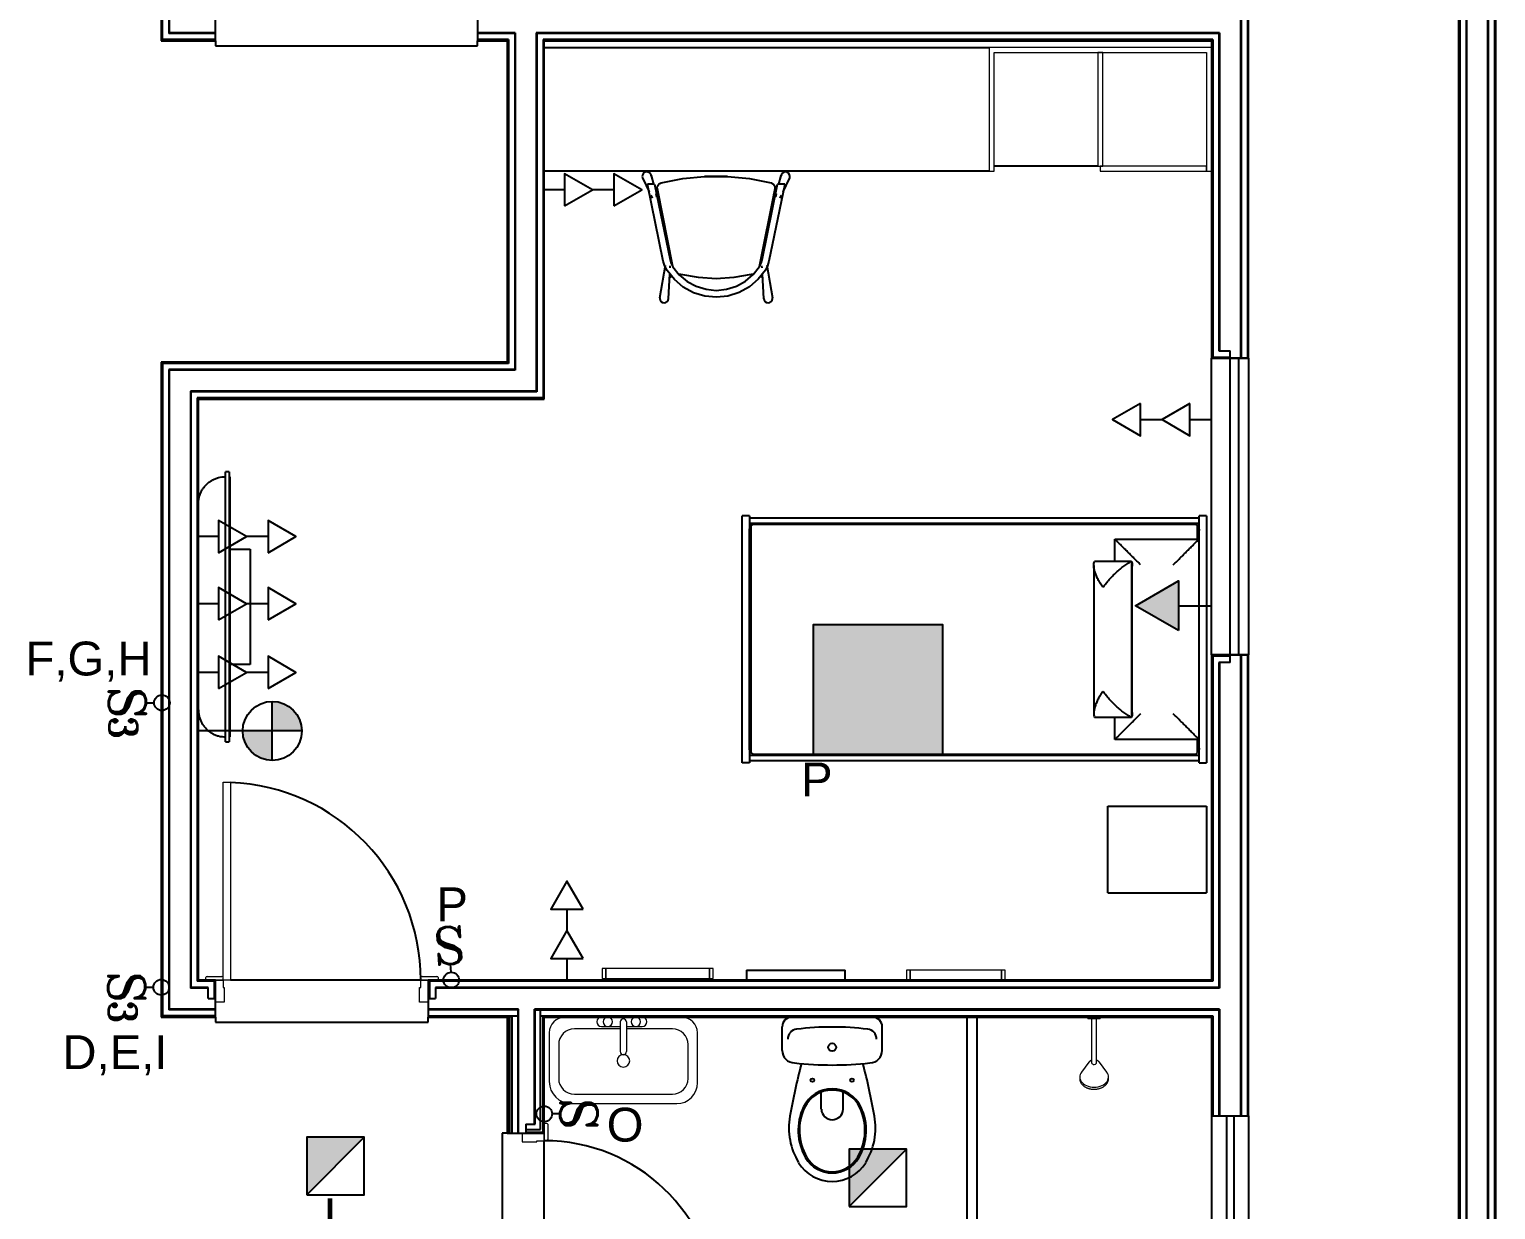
# Model space of a CAD drawing. Header units: millimetres. Extents: x 3082 to 3316, y 298 to 342.
# Drawn here: x 3294.55 to 3300.48, y 318.76 to 323.54 of the extents above; entities that cross this region are included whole.
import ezdxf
from ezdxf.enums import TextEntityAlignment as Align

# ---------------------------------------------------------------- set-up
doc = ezdxf.new("R2010")
doc.units = ezdxf.units.MM
doc.header["$MEASUREMENT"] = 0
doc.linetypes.add('CONTINU', pattern=[0])
for name, color, linetype in [('-HIDRO', 8, 'CONTINUOUS'), ('eletroduto parede e teto', 2, 'CONTINU'), ('Especificações', 3, 'CONTINUOUS'), ('PL3', 3, 'CONTINUOUS'), ('Pontos Elétricos', 3, 'CONTINUOUS'), ('Pontos Luminotécnicos', 3, 'CONTINUOUS'), ('PONTOS_ELETRICOS', 2, 'CONTINUOUS')]:
    doc.layers.add(name, color=color, linetype=linetype)
doc.styles.add('ARIAL', font='arial.ttf', dxfattribs={"height": 2})
doc.styles.add('INTERRUPTOR', font='romant__.ttf', dxfattribs={"height": 0.6})

# ---------------------------------------------------------------- blocks, each defined once
blk = doc.blocks.new('superior')
at = {"layer": '-HIDRO'}
for p, q in [((5.104, 14.1316), (5.104, -12.3634)), ((5.1065, 14.1341), (5.1065, -12.3634)), ((5.0765, 14.1041), (5.0765, -12.3634)), ((5.079, 14.1066), (5.079, -12.3634)), ((4.989, 14.0166), (4.989, -7.8434)), ((4.9915, 14.0191), (4.9915, -7.8459)), ((4.9615, 13.9891), (4.9615, -7.8159)), ((4.964, 13.9916), (4.964, -7.8184)), ((4.0765, 6.5068), (4.0765, 3.3519)), ((4.079, 6.5068), (4.079, 3.3519)), ((4.104, 6.5068), (4.104, 3.3519)), ((4.1065, 6.5068), (4.1065, 3.3519)), ((-0.261, 5.7666), (-0.261, 4.6666)), ((-0.2585, 5.7691), (-0.2585, 4.6691)), ((-0.2885, 5.7416), (-0.2885, 4.6391)), ((-0.286, 4.6391), (-0.286, 5.7416)), ((-0.071, 4.6391), (-0.291, 4.6391)), ((-0.071, 4.6416), (-0.286, 4.6416)), ((-0.071, 4.6666), (-0.261, 4.6666)), ((-0.071, 4.6691), (-0.2585, 4.6691)), ((-0.071, 4.6366), (-0.071, 4.6166)), ((1.1415, 4.6691), (0.989, 4.6691)), ((1.139, 4.6666), (0.989, 4.6666)), ((1.114, 4.6416), (0.989, 4.6416)), ((1.114, 4.6391), (0.989, 4.6391)), ((0.989, 4.6166), (0.989, 4.6366)), ((1.109, 4.6391), (1.109, 4.6366)), ((1.1115, 4.6391), (1.1115, 3.3341)), ((1.114, 4.6416), (1.114, 3.3316)), ((1.139, 4.6666), (1.139, 3.3066)), ((1.1415, 4.6691), (1.1415, 3.3041)), ((1.2265, 4.6691), (1.2265, 3.2191)), ((3.9915, 4.6691), (1.2265, 4.6691)), ((1.229, 4.6666), (1.229, 3.2166)), ((3.989, 4.6666), (1.229, 4.6666)), ((1.254, 4.6416), (1.254, 3.1916)), ((3.964, 4.6416), (1.254, 4.6416)), ((1.2565, 4.6391), (1.2565, 3.1891)), ((3.9615, 4.6391), (1.2565, 4.6391)), ((3.959, 4.6366), (3.959, 4.6391)), ((3.9615, 4.6416), (3.9615, 3.3544)), ((3.964, 4.6416), (3.964, 3.3569)), ((3.989, 4.6666), (3.989, 3.3819)), ((3.9915, 4.6691), (3.9915, 3.3819)), ((-0.071, 4.6166), (0.989, 4.6166)), ((1.259, 4.6094), (3.059, 4.6094)), ((3.059, 4.1094), (1.259, 4.1094)), ((3.499, 4.1294), (3.079, 4.1294)), ((1.6573, 4.0799), (1.6827, 4.0258)), ((1.7403, 3.7448), (1.6767, 4.0558)), ((1.7052, 4.0558), (1.6767, 4.0558)), ((1.6916, 4.0921), (1.7006, 4.0558)), ((1.7052, 4.0558), (1.7678, 3.7504)), ((1.7092, 4.0363), (1.7169, 4.0363)), ((1.7793, 3.7228), (1.7166, 4.0376)), ((1.9078, 4.0869), (1.9542, 4.0869)), ((1.9542, 4.0869), (2.0007, 4.0869)), ((2.1918, 4.0376), (2.1291, 3.7224)), ((2.1407, 3.7504), (2.2032, 4.0558)), ((2.2318, 4.0558), (2.1682, 3.7448)), ((2.1916, 4.0363), (2.1992, 4.0363)), ((2.2318, 4.0558), (2.2032, 4.0558)), ((2.2079, 4.0561), (2.2169, 4.0921)), ((2.2257, 4.0258), (2.2512, 4.0799)), ((1.6895, 4.0114), (1.6952, 3.9992)), ((1.7098, 4.0189), (1.7131, 4.0056)), ((1.7195, 4.023), (1.7119, 4.023)), ((1.7124, 4.0206), (1.7214, 4.0137)), ((1.7244, 3.9988), (1.7155, 4.0056)), ((2.193, 4.0056), (2.1841, 3.9988)), ((2.1871, 4.0137), (2.196, 4.0206)), ((2.1965, 4.023), (2.1889, 4.023)), ((2.1954, 4.0056), (2.1987, 4.0189)), ((2.2132, 3.9992), (2.219, 4.0114)), ((1.7262, 3.5972), (1.7493, 3.7281)), ((1.7617, 3.5931), (1.7669, 3.6932)), ((1.7739, 3.6844), (1.7654, 3.6779)), ((1.7665, 3.6913), (1.7676, 3.6922)), ((1.7681, 3.7177), (1.7685, 3.7259)), ((1.8119, 3.6908), (1.8034, 3.6929)), ((2.1431, 3.6779), (2.1346, 3.6844)), ((2.1404, 3.7177), (2.1399, 3.7259)), ((2.1408, 3.6923), (2.1423, 3.6911)), ((2.1468, 3.5931), (2.1416, 3.6933)), ((2.1592, 3.7281), (2.1823, 3.5972)), ((1.1115, 3.3341), (-0.2885, 3.3341)), ((-0.2885, 3.3341), (-0.2885, 0.6891)), ((1.114, 3.3316), (-0.286, 3.3316)), ((-0.286, 3.3316), (-0.286, 0.6916)), ((3.959, 2.1519), (3.959, 3.3519)), ((4.109, 3.3519), (3.959, 3.3519)), ((3.9615, 3.3544), (4.034, 3.3544)), ((3.964, 3.3569), (4.034, 3.3569)), ((3.989, 3.3819), (4.034, 3.3819)), ((4.034, 3.3519), (4.034, 3.3819)), ((4.034, 2.1519), (4.034, 3.3519)), ((4.069, 2.1519), (4.069, 3.3519)), ((4.109, 3.3519), (4.109, 2.1519)), ((1.139, 3.3066), (-0.261, 3.3066)), ((-0.261, 3.3066), (-0.261, 0.7166)), ((1.1415, 3.3041), (-0.2585, 3.3041)), ((-0.2585, 3.3041), (-0.2585, 0.7191)), ((1.2265, 3.2191), (-0.1735, 3.2191)), ((-0.1735, 3.2191), (-0.1735, 0.8041)), ((1.229, 3.2166), (-0.171, 3.2166)), ((-0.171, 3.2166), (-0.171, 0.8066)), ((1.254, 3.1916), (-0.146, 3.1916)), ((-0.146, 3.1916), (-0.146, 0.8316)), ((1.2565, 3.1891), (-0.1435, 3.1891)), ((-0.1435, 3.1891), (-0.1435, 0.8341)), ((-0.016, 2.8929), (-0.031, 2.8929)), ((-0.031, 2.8779), (-0.031, 2.8929)), ((-0.031, 1.8154), (-0.031, 2.8779)), ((-0.016, 2.8929), (-0.016, 2.8779)), ((-0.016, 2.8779), (-0.016, 1.8154)), ((-0.013, 2.8729), (-0.016, 2.8729)), ((-0.013, 2.8729), (-0.013, 1.8204)), ((2.059, 1.7151), (2.059, 2.7151)), ((2.089, 2.7151), (2.059, 2.7151)), ((2.089, 2.7151), (2.089, 2.6551)), ((3.909, 2.7051), (2.089, 2.7051)), ((2.089, 2.6851), (2.119, 2.6851)), ((2.095, 2.6732), (2.095, 1.7571)), ((3.897, 2.6791), (2.1009, 2.6791)), ((2.119, 2.6851), (3.879, 2.6851)), ((3.879, 2.6851), (3.909, 2.6851)), ((3.9029, 2.6209), (3.9029, 2.6732)), ((3.909, 1.7151), (3.909, 2.7151)), ((3.939, 2.7151), (3.909, 2.7151)), ((3.939, 2.7151), (3.939, 1.7151)), ((2.089, 1.7751), (2.089, 2.6551)), ((3.5674, 2.5309), (3.5674, 2.6209)), ((3.5674, 2.6209), (3.909, 2.6209)), ((-0.013, 2.5798), (0.069, 2.5798)), ((0.069, 2.5798), (0.069, 2.1135)), ((3.4828, 2.5142), (3.4828, 1.9161)), ((3.4856, 2.5309), (3.6352, 2.5309)), ((3.6352, 2.5309), (3.6352, 1.8994)), ((3.638, 1.9161), (3.638, 2.5142)), ((3.959, 2.1519), (4.109, 2.1519)), ((3.9615, 2.1494), (3.9615, 0.8341)), ((4.034, 2.1494), (3.9615, 2.1494)), ((3.964, 2.1469), (3.964, 0.8316)), ((4.034, 2.1469), (3.964, 2.1469)), ((4.034, 2.1219), (4.034, 2.1519)), ((4.0765, 2.1519), (4.0765, 0.2866)), ((4.079, 2.1519), (4.079, 0.2866)), ((4.104, 2.1519), (4.104, 0.2866)), ((4.1065, 2.1519), (4.1065, 0.2866)), ((0.069, 2.1135), (-0.013, 2.1135)), ((3.989, 2.1219), (3.989, 0.8066)), ((4.034, 2.1219), (3.989, 2.1219)), ((3.9915, 2.1219), (3.9915, 0.8041)), ((3.6352, 1.8994), (3.4856, 1.8994)), ((3.5674, 1.8094), (3.5674, 1.8994)), ((-0.031, 1.8004), (-0.031, 1.8154)), ((-0.031, 1.8004), (-0.016, 1.8004)), ((-0.016, 1.8204), (-0.013, 1.8204)), ((-0.016, 1.8154), (-0.016, 1.8004)), ((3.909, 1.8094), (3.5674, 1.8094)), ((3.9029, 1.7571), (3.9029, 1.8094)), ((2.089, 1.7751), (2.089, 1.7151)), ((2.119, 1.7451), (2.089, 1.7451)), ((2.089, 1.7251), (3.909, 1.7251)), ((2.1009, 1.7511), (3.897, 1.7511)), ((3.879, 1.7451), (2.119, 1.7451)), ((3.909, 1.7451), (3.879, 1.7451)), ((2.089, 1.7151), (2.059, 1.7151)), ((3.909, 1.7151), (3.939, 1.7151)), ((3.539, 1.1894), (3.539, 1.5394)), ((3.539, 1.5394), (3.939, 1.5394)), ((3.939, 1.5394), (3.939, 1.1894)), ((3.539, 1.1894), (3.939, 1.1894)), ((-0.0735, 0.8341), (-0.146, 0.8341)), ((-0.076, 0.8316), (-0.146, 0.8316)), ((-0.1435, 0.8366), (-0.141, 0.8366)), ((-0.076, 0.7616), (-0.076, 0.8316)), ((-0.0735, 0.7616), (-0.0735, 0.8341)), ((0.759, 0.8366), (-0.011, 0.8366)), ((0.7915, 0.8341), (0.7915, 0.7616)), ((3.9615, 0.8341), (0.7915, 0.8341)), ((3.964, 0.8316), (0.794, 0.8316)), ((0.794, 0.8316), (0.794, 0.7616)), ((2.077, 0.8766), (2.477, 0.8766)), ((2.077, 0.8766), (2.077, 0.8366)), ((2.477, 0.8366), (2.077, 0.8366)), ((2.477, 0.8366), (2.477, 0.8766)), ((-0.101, 0.8041), (-0.1735, 0.8041)), ((-0.101, 0.8066), (-0.171, 0.8066)), ((-0.101, 0.7616), (-0.101, 0.8066)), ((3.989, 0.8066), (0.819, 0.8066)), ((0.819, 0.8066), (0.819, 0.7616)), ((3.9915, 0.8041), (0.819, 0.8041)), ((-0.071, 0.7166), (-0.261, 0.7166)), ((-0.071, 0.7191), (-0.2585, 0.7191)), ((-0.101, 0.7616), (-0.071, 0.7616)), ((0.789, 0.7616), (0.819, 0.7616)), ((1.154, 0.7191), (0.789, 0.7191)), ((1.1515, 0.7166), (0.789, 0.7166)), ((1.1515, 0.7166), (1.1515, 0.2166)), ((1.154, 0.2166), (1.154, 0.7191)), ((3.9915, 0.7191), (1.219, 0.7191)), ((1.219, 0.2541), (1.219, 0.7191)), ((1.2215, 0.7166), (3.989, 0.7166)), ((1.2215, 0.2541), (1.2215, 0.7166)), ((1.244, 0.2316), (1.244, 0.7166)), ((3.989, 0.7166), (3.989, 0.2866)), ((3.9915, 0.7191), (3.9915, 0.2866)), ((-0.071, 0.6891), (-0.291, 0.6891)), ((-0.071, 0.6916), (-0.2885, 0.6916)), ((-0.071, 0.6866), (-0.071, 0.6666)), ((-0.071, 0.6666), (0.789, 0.6666)), ((0.789, 0.6916), (1.1515, 0.6916)), ((0.789, 0.6891), (1.129, 0.6891)), ((0.789, 0.6666), (0.789, 0.6866)), ((1.114, 0.6866), (1.109, 0.6866)), ((1.114, 0.2166), (1.114, 0.6891)), ((1.119, 0.2166), (1.119, 0.6891)), ((1.129, 0.2166), (1.129, 0.6916)), ((1.244, 0.6916), (3.964, 0.6916)), ((1.254, 0.2216), (1.254, 0.6916)), ((1.2565, 0.6891), (3.9615, 0.6891)), ((1.2565, 0.2191), (1.2565, 0.6891)), ((1.259, 0.6891), (1.259, 0.6866)), ((3.959, 0.6866), (3.959, 0.6891)), ((3.9615, 0.6916), (3.9615, 0.2866)), ((3.964, 0.6916), (3.964, 0.2866)), ((2.2214, 0.5516), (2.2214, 0.6472)), ((2.6265, 0.5516), (2.6265, 0.6472)), ((2.38, 0.3136), (2.38, 0.3836)), ((2.4679, 0.3136), (2.4679, 0.3836)), ((1.184, 0.2541), (1.184, 0.2166)), ((1.184, 0.2541), (1.2215, 0.2541)), ((3.959, 0.2866), (4.109, 0.2866)), ((3.959, 0.2866), (3.959, -0.2134)), ((4.019, 0.2866), (4.019, -0.2134)), ((4.049, 0.2866), (4.049, -0.2134)), ((4.109, 0.2866), (4.109, -0.2134)), ((1.089, 0.2166), (1.089, -0.5434)), ((1.109, 0.2166), (1.089, 0.2166)), ((1.184, 0.2316), (1.244, 0.2316)), ((1.184, 0.2216), (1.254, 0.2216)), ((1.184, 0.2191), (1.2565, 0.2191)), ((1.259, -0.4834), (1.259, 0.1866))]:
    blk.add_line(p, q, dxfattribs=at)
at = {"layer": '-HIDRO', "lineweight": 25}
for p, q in [((5.109, -12.3634), (5.109, 14.1366)), ((4.959, 13.9866), (4.959, -7.8134)), ((4.109, 3.3519), (4.109, 6.5068)), ((-0.291, 5.7366), (-0.291, 4.6366)), ((-0.071, 4.6366), (-0.071, 4.7866)), ((0.989, 4.7866), (0.989, 4.6366)), ((-0.291, 4.6366), (-0.071, 4.6366)), ((0.989, 4.6366), (1.109, 4.6366)), ((1.109, 4.6366), (1.109, 3.3366)), ((1.259, 3.1866), (1.259, 4.6366)), ((1.259, 4.6366), (3.959, 4.6366)), ((3.959, 4.6366), (3.959, 3.3519)), ((1.109, 3.3366), (-0.291, 3.3366)), ((-0.291, 3.3366), (-0.291, 0.6866)), ((3.959, 3.3519), (4.109, 3.3519)), ((-0.141, 3.1866), (1.259, 3.1866)), ((-0.141, 0.8366), (-0.141, 3.1866)), ((4.109, 2.1519), (3.959, 2.1519)), ((3.959, 2.1519), (3.959, 0.8366)), ((4.109, 0.2866), (4.109, 2.1519)), ((-0.071, 0.8366), (-0.141, 0.8366)), ((-0.071, 0.6866), (-0.071, 0.8366)), ((2.077, 0.8366), (0.789, 0.8366)), ((0.789, 0.8366), (0.789, 0.6866)), ((3.959, 0.8366), (2.477, 0.8366)), ((-0.291, 0.6866), (-0.071, 0.6866)), ((0.789, 0.6866), (1.109, 0.6866)), ((1.109, 0.6866), (1.109, 0.2166)), ((1.259, 0.6866), (3.959, 0.6866)), ((1.259, 0.2166), (1.259, 0.6866)), ((2.969, 0.6866), (2.969, -0.6134)), ((3.009, 0.6866), (3.009, -0.6134)), ((3.959, 0.6866), (3.959, 0.2866)), ((1.109, 0.2166), (1.259, 0.2166))]:
    blk.add_line(p, q, dxfattribs=at)
at = {"layer": '-HIDRO', "lineweight": 9}
for p, q in [((3.959, 4.6094), (3.059, 4.6094)), ((3.059, 4.6094), (3.059, 4.1094)), ((3.079, 4.1094), (3.079, 4.5894)), ((3.079, 4.5894), (3.939, 4.5894)), ((3.519, 4.5894), (3.499, 4.5894)), ((3.499, 4.5894), (3.499, 4.1294)), ((3.519, 4.1294), (3.519, 4.5894)), ((3.939, 4.5894), (3.939, 4.1094)), ((3.959, 4.1094), (3.959, 4.6094)), ((3.059, 4.1094), (3.079, 4.1094)), ((3.499, 4.1294), (3.519, 4.1294)), ((3.509, 4.1294), (3.509, 4.1094)), ((3.939, 4.1294), (3.509, 4.1294)), ((3.509, 4.1094), (3.939, 4.1094)), ((3.939, 4.1094), (3.939, 4.1294)), ((3.939, 4.1094), (3.959, 4.1094)), ((1.5079, 0.8834), (1.4929, 0.8834)), ((1.4929, 0.8834), (1.4929, 0.8434)), ((1.4929, 0.8434), (1.5079, 0.8434)), ((1.5079, 0.8434), (1.5079, 0.8834)), ((1.9279, 0.8834), (1.5079, 0.8834)), ((1.5079, 0.8834), (1.5079, 0.8434)), ((1.5079, 0.8434), (1.9279, 0.8434)), ((1.9429, 0.8834), (1.9279, 0.8834)), ((1.9279, 0.8834), (1.9279, 0.8434)), ((1.9279, 0.8434), (1.9279, 0.8834)), ((1.9279, 0.8434), (1.9429, 0.8434)), ((1.9429, 0.8434), (1.9429, 0.8834)), ((2.7392, 0.8766), (2.7242, 0.8766)), ((2.7242, 0.8766), (2.7242, 0.8366)), ((2.7242, 0.8366), (2.7392, 0.8366)), ((2.7392, 0.8366), (2.7392, 0.8766)), ((3.1092, 0.8766), (2.7392, 0.8766)), ((2.7392, 0.8766), (2.7392, 0.8366)), ((2.7392, 0.8366), (3.1092, 0.8366)), ((3.1242, 0.8766), (3.1092, 0.8766)), ((3.1092, 0.8766), (3.1092, 0.8366)), ((3.1092, 0.8366), (3.1092, 0.8766)), ((3.1092, 0.8366), (3.1242, 0.8366)), ((3.1242, 0.8366), (3.1242, 0.8766)), ((1.5663, 0.6672), (1.5663, 0.5469)), ((1.5917, 0.6672), (1.5917, 0.5469)), ((3.459, 0.6866), (3.459, 0.6802)), ((3.459, 0.6866), (3.509, 0.6866)), ((3.509, 0.6802), (3.459, 0.6802)), ((3.474, 0.6802), (3.474, 0.6612)), ((3.494, 0.6612), (3.494, 0.6802)), ((3.509, 0.6802), (3.509, 0.6866)), ((1.279, 0.6231), (1.279, 0.4255)), ((1.279, 0.6231), (1.279, 0.4255)), ((1.5663, 0.639), (1.3806, 0.639)), ((1.4901, 0.6485), (1.5663, 0.6485)), ((1.5917, 0.6485), (1.6552, 0.6485)), ((1.7774, 0.639), (1.5917, 0.639)), ((1.879, 0.421), (1.879, 0.6231)), ((1.879, 0.421), (1.879, 0.6231)), ((1.3171, 0.5755), (1.3171, 0.4382)), ((1.8409, 0.4382), (1.8409, 0.5755)), ((3.4627, 0.5039), (3.4326, 0.4636)), ((3.474, 0.5339), (3.474, 0.5021)), ((3.494, 0.5021), (3.494, 0.5339)), ((3.5353, 0.4636), (3.5052, 0.5039)), ((3.4259, 0.4444), (3.4259, 0.4374)), ((3.542, 0.4374), (3.542, 0.4444)), ((1.3806, 0.3747), (1.7774, 0.3747)), ((1.3679, 0.3366), (1.7946, 0.3366)), ((1.3679, 0.3366), (1.7946, 0.3366))]:
    blk.add_line(p, q, dxfattribs=at)
at = {"layer": '-HIDRO', "lineweight": 13}
for p, q in [((4.034, 2.1519), (4.034, 3.3519)), ((4.069, 2.1519), (4.069, 3.3519)), ((-0.041, 1.6366), (-0.011, 1.6366)), ((-0.041, 0.8366), (-0.041, 1.6366)), ((-0.011, 1.6366), (-0.011, 0.8366)), ((-0.111, 0.8366), (-0.111, 0.8466)), ((-0.041, 0.8366), (-0.111, 0.8366)), ((-0.106, 0.8516), (-0.046, 0.8516)), ((-0.071, 0.8366), (-0.041, 0.8366)), ((-0.071, 0.7466), (-0.071, 0.8366)), ((-0.011, 0.8366), (-0.041, 0.8366)), ((-0.041, 0.8366), (-0.041, 0.8066)), ((0.759, 0.8366), (0.759, 0.8466)), ((0.829, 0.8366), (0.759, 0.8366)), ((0.759, 0.8366), (0.789, 0.8366)), ((0.759, 0.8066), (0.759, 0.8366)), ((0.764, 0.8516), (0.824, 0.8516)), ((0.789, 0.8366), (0.789, 0.7466)), ((0.829, 0.8466), (0.829, 0.8366)), ((-0.041, 0.8066), (-0.036, 0.8066)), ((-0.036, 0.8066), (-0.036, 0.7466)), ((0.754, 0.7466), (0.754, 0.8066)), ((0.754, 0.8066), (0.759, 0.8066)), ((-0.036, 0.7466), (-0.071, 0.7466)), ((0.789, 0.7466), (0.754, 0.7466)), ((1.259, 0.2566), (1.259, 0.1866)), ((1.269, 0.2566), (1.259, 0.2566)), ((1.274, 0.1916), (1.274, 0.2516)), ((1.259, 0.2166), (1.169, 0.2166)), ((1.169, 0.2166), (1.169, 0.1816)), ((1.169, 0.1816), (1.229, 0.1816)), ((1.229, 0.1816), (1.229, 0.1866)), ((1.229, 0.1866), (1.259, 0.1866)), ((1.259, 0.1866), (1.259, 0.2166)), ((1.259, 0.1866), (1.269, 0.1866))]:
    blk.add_line(p, q, dxfattribs=at)
at = {"layer": '-HIDRO', "flags": 128}
for points in [[(1.7166, 4.0376), (1.7163, 4.0428), (1.7172, 4.0478), (1.7194, 4.0525), (1.7226, 4.0565), (1.7268, 4.0596), (1.7316, 4.0615)], [(1.7316, 4.0615), (1.8189, 4.0792), (1.9078, 4.0869)], [(2.0007, 4.0869), (2.0896, 4.0792), (2.1769, 4.0615)], [(2.1769, 4.0615), (2.1817, 4.0596), (2.1859, 4.0565), (2.1891, 4.0525), (2.1913, 4.0478), (2.1922, 4.0428), (2.1918, 4.0376)], [(1.756, 3.7068), (1.7464, 3.7251), (1.7403, 3.7448)], [(1.7678, 3.7504), (1.7723, 3.7357), (1.7795, 3.7221)], [(2.1298, 3.7234), (2.1365, 3.7364), (2.1407, 3.7504)], [(2.1682, 3.7448), (2.1625, 3.7259), (2.1535, 3.7084)], [(2.1535, 3.7084), (2.1245, 3.6715), (2.0888, 3.641), (2.0475, 3.6181), (2.0023, 3.6039), (1.9552, 3.5989), (1.9079, 3.6035), (1.8627, 3.6174), (1.8212, 3.64), (1.7852, 3.6702), (1.756, 3.7068)], [(1.7795, 3.7221), (1.8052, 3.6898), (1.8369, 3.6632), (1.8735, 3.6432), (1.9134, 3.631), (1.955, 3.6269), (1.9966, 3.6313), (2.0364, 3.6438), (2.0728, 3.664), (2.1043, 3.6909), (2.1298, 3.7234)], [(1.9542, 3.6739), (1.8826, 3.6785), (1.8119, 3.6908)], [(2.0965, 3.6908), (2.0259, 3.6785), (1.9542, 3.6739)], [(2.1064, 3.6934), (2.105, 3.6929), (2.0965, 3.6908)]]:
    blk.add_lwpolyline(points, dxfattribs=at)
at = {"layer": '-HIDRO', "lineweight": 9, "flags": 128}
for points in [[(3.474, 0.6612), (3.474, 0.654), (3.474, 0.6468), (3.474, 0.6397), (3.474, 0.6325), (3.474, 0.6254), (3.474, 0.6184), (3.474, 0.6115), (3.474, 0.6046), (3.474, 0.5978), (3.474, 0.5911), (3.474, 0.5845), (3.474, 0.5781), (3.474, 0.5718), (3.474, 0.5656), (3.474, 0.5596), (3.474, 0.5537), (3.474, 0.548), (3.474, 0.5425), (3.474, 0.5372), (3.474, 0.5339)], [(3.494, 0.5339), (3.494, 0.5391), (3.494, 0.5445), (3.494, 0.5501), (3.494, 0.5558), (3.494, 0.5617), (3.494, 0.5678), (3.494, 0.5741), (3.494, 0.5804), (3.494, 0.5869), (3.494, 0.5935), (3.494, 0.6003), (3.494, 0.6071), (3.494, 0.614), (3.494, 0.621), (3.494, 0.628), (3.494, 0.6351), (3.494, 0.6423), (3.494, 0.6494), (3.494, 0.6566), (3.494, 0.6612)], [(3.4739, 0.5121), (3.4731, 0.5118), (3.4723, 0.5115), (3.4715, 0.5111), (3.4707, 0.5107), (3.4699, 0.5103), (3.4692, 0.5098), (3.4684, 0.5093), (3.4676, 0.5088), (3.4669, 0.5082), (3.4662, 0.5076), (3.4654, 0.507), (3.4647, 0.5063), (3.4641, 0.5056), (3.4634, 0.5048), (3.4628, 0.504), (3.4627, 0.5039)], [(3.5052, 0.5039), (3.5046, 0.5047), (3.5039, 0.5055), (3.5033, 0.5062), (3.5026, 0.5069), (3.5019, 0.5075), (3.5011, 0.5081), (3.5004, 0.5087), (3.4996, 0.5092), (3.4989, 0.5097), (3.4981, 0.5102), (3.4973, 0.5106), (3.4965, 0.511), (3.4957, 0.5114), (3.4949, 0.5118), (3.4941, 0.5121)], [(3.4259, 0.4374), (3.426, 0.4356), (3.4261, 0.4338), (3.4264, 0.432), (3.4267, 0.4303), (3.4272, 0.4285), (3.4277, 0.4268), (3.4283, 0.4251), (3.4291, 0.4234), (3.4299, 0.4218), (3.4308, 0.4202), (3.4318, 0.4186), (3.4329, 0.4171), (3.434, 0.4156), (3.4353, 0.4141), (3.4366, 0.4127), (3.438, 0.4113), (3.4394, 0.41), (3.4409, 0.4087), (3.4425, 0.4075), (3.4442, 0.4063), (3.4459, 0.4052), (3.4476, 0.4041), (3.4495, 0.4031), (3.4513, 0.4022), (3.4532, 0.4012), (3.4552, 0.4004), (3.4572, 0.3996), (3.4592, 0.3989), (3.4613, 0.3982), (3.4634, 0.3976), (3.4655, 0.397), (3.4677, 0.3965), (3.4699, 0.3961), (3.4721, 0.3957), (3.4743, 0.3954), (3.4766, 0.3952), (3.4788, 0.395), (3.4811, 0.3949), (3.4833, 0.3949), (3.484, 0.3949)], [(3.484, 0.3949), (3.4862, 0.3949), (3.4885, 0.395), (3.4907, 0.3951), (3.493, 0.3954), (3.4952, 0.3956), (3.4974, 0.396), (3.4996, 0.3964), (3.5018, 0.3969), (3.5039, 0.3974), (3.506, 0.398), (3.5081, 0.3987), (3.5102, 0.3994), (3.5122, 0.4002), (3.5141, 0.401), (3.5161, 0.4019), (3.518, 0.4028), (3.5198, 0.4039), (3.5216, 0.4049), (3.5233, 0.406), (3.5249, 0.4072), (3.5265, 0.4084), (3.5281, 0.4097), (3.5295, 0.411), (3.531, 0.4123), (3.5323, 0.4137), (3.5335, 0.4152), (3.5347, 0.4167), (3.5358, 0.4182), (3.5368, 0.4198), (3.5378, 0.4214), (3.5386, 0.423), (3.5394, 0.4247), (3.54, 0.4263), (3.5406, 0.4281), (3.5411, 0.4298), (3.5415, 0.4315), (3.5417, 0.4333), (3.5419, 0.4351), (3.542, 0.4369), (3.542, 0.4374)]]:
    blk.add_lwpolyline(points, dxfattribs=at)
at = {"layer": '-HIDRO'}
for centre, radius in [((2.424, 0.5646), 0.016), ((2.3439, 0.4316), 0.00736), ((2.504, 0.4316), 0.00736)]:
    blk.add_circle(centre, radius, dxfattribs=at)
for centre, radius, start, end in [((1.6739, 4.0877), 0.0183, 45, 180), ((1.6739, 4.0877), 0.0183, 2.18774, 40.95044), ((2.2346, 4.0877), 0.0183, 0, 176.03664), ((1.6739, 4.0877), 0.0183, 180, 212.64314), ((1.931, 3.3032), 0.7841, 88.30123, 91.69877), ((1.9775, 3.3032), 0.7841, 88.30123, 91.69877), ((2.2346, 4.0877), 0.0183, 315, 324.29701), ((2.2346, 4.0877), 0.0183, 326.35831, 0), ((1.7438, 3.594), 0.0179, 170.00719, 180), ((1.7438, 3.594), 0.0179, 180, 0), ((2.1646, 3.594), 0.0179, 180, 0), ((2.1646, 3.594), 0.0179, 0, 9.99281), ((2.119, 2.6551), 0.03, 126.97, 143.03), ((3.879, 2.6551), 0.03, 36.97, 53.03), ((2.119, 1.7751), 0.03, 216.97, 233.03), ((3.879, 1.7751), 0.03, 306.97, 323.03), ((-0.041, 0.8366), 0.8, 0, 87.8509), ((2.2608, 0.6472), 0.0394, 90, 180), ((2.5871, 0.6472), 0.0394, 0, 90), ((2.2852, 0.5972), 0.0408, 97.13905, 180), ((2.424, -0.5109), 1.1575, 82.86095, 97.13905), ((2.5627, 0.5972), 0.0408, 0, 82.86095), ((2.2714, 0.5516), 0.05, 180, 270), ((2.5765, 0.5516), 0.05, 270, 0), ((4.9721, -0.1978), 2.762, 165.39411, 169.9099), ((2.424, 1.8189), 1.3261, 263.39607, 276.60393), ((-0.1242, -0.1978), 2.762, 10.0901, 14.60589), ((2.424, 0.2678), 0.1288, 25.39864, 154.60136), ((2.424, 0.2678), 0.1238, 25.39864, 154.60136), ((2.5064, 0.2287), 0.22, 154.60136, 210.24602), ((2.5064, 0.2287), 0.215, 154.60136, 210.24602), ((2.424, 0.3157), 0.044, 182.68634, 357.31366), ((2.3416, 0.2287), 0.215, 329.75398, 25.39864), ((2.3416, 0.2287), 0.22, 329.75398, 25.39864), ((2.5192, 0.2387), 0.2705, 169.9099, 211.38492), ((2.3287, 0.2387), 0.2705, 328.61508, 10.0901), ((1.259, -0.5134), 0.7, 2.45629, 90), ((2.424, 0.1807), 0.1196, 210.24602, 329.75398), ((2.424, 0.1806), 0.159, 211.38492, 328.61508), ((2.424, 0.1807), 0.1246, 210.24602, 329.75398)]:
    blk.add_arc(centre, radius, start, end, dxfattribs=at)
at = {"layer": '-HIDRO', "lineweight": 13}
for centre, start, end in [((-0.106, 0.8466), 90, 180), ((-0.046, 0.8466), 0, 90), ((0.764, 0.8466), 90, 180), ((0.824, 0.8466), 0, 90), ((1.269, 0.2516), 0, 90), ((1.269, 0.1916), 270, 0)]:
    blk.add_arc(centre, 0.005, start, end, dxfattribs=at)
at = {"layer": '-HIDRO', "lineweight": 9}
for centre, radius, start, end in [((1.3425, 0.6231), 0.0635, 90, 180), ((1.3425, 0.6231), 0.0635, 90, 180), ((1.4901, 0.6676), 0.019, 90, 270), ((1.5155, 0.6676), 0.019, 0, 180), ((1.5155, 0.6676), 0.019, 180, 0), ((1.579, 0.6672), 0.0127, 0, 180), ((1.6298, 0.6676), 0.019, 0, 180), ((1.6298, 0.6676), 0.019, 180, 0), ((1.6552, 0.6676), 0.019, 270, 90), ((1.8155, 0.6231), 0.0635, 0, 90), ((1.8155, 0.6231), 0.0635, 0, 90), ((1.3806, 0.5755), 0.0635, 90, 180), ((1.7774, 0.5755), 0.0635, 0, 90), ((1.579, 0.5097), 0.0254, 0, 180), ((1.579, 0.5469), 0.0127, 180, 0), ((1.579, 0.5097), 0.0254, 180, 0), ((1.3679, 0.4255), 0.0889, 180, 270), ((1.3679, 0.4255), 0.0889, 180, 270), ((1.3806, 0.4382), 0.0635, 180, 270), ((1.7774, 0.4382), 0.0635, 270, 0), ((1.7946, 0.421), 0.0844, 270, 0), ((1.7946, 0.421), 0.0844, 270, 0)]:
    blk.add_arc(centre, radius, start, end, dxfattribs=at)
for centre, major_axis, start_param, end_param in [((3.484, 0.5021), (-0.01, 0), 0, 1.570796), ((3.484, 0.5021), (-0.01, 0), 1.570796, 2.879793), ((3.484, 0.5021), (0.01, 0), 6.025361, 6.283185), ((3.484, 0.4444), (-0.058, 0), 5.609987, 7.853982), ((3.484, 0.4444), (0.058, 0), 4.712389, 6.956384)]:
    blk.add_ellipse(centre, major_axis=major_axis, ratio=0.707107, start_param=start_param, end_param=end_param, dxfattribs=at)
at = {"layer": '-HIDRO'}
for points, knots in [([(-0.141, 2.7629), (-0.141, 2.7677), (-0.1404, 2.7773), (-0.1376, 2.7915), (-0.1337, 2.8029), (-0.1298, 2.8116), (-0.1264, 2.818), (-0.1226, 2.8241), (-0.1184, 2.8299), (-0.1138, 2.8355), (-0.1089, 2.8408), (-0.1036, 2.8457), (-0.0981, 2.8503), (-0.0922, 2.8545), (-0.084, 2.8595), (-0.0733, 2.8648), (-0.055, 2.871), (-0.0406, 2.8729), (-0.031, 2.8729)], [0, 0, 0, 0, 0.083333, 0.166667, 0.25, 0.291667, 0.333333, 0.375, 0.416667, 0.458333, 0.5, 0.541667, 0.583333, 0.625, 0.666667, 0.75, 0.833333, 1, 1, 1, 1]), ([(2.089, 2.6551), (2.089, 2.6563), (2.0891, 2.658), (2.0893, 2.6599), (2.0895, 2.661), (2.0897, 2.6618), (2.0899, 2.6625), (2.0902, 2.6636), (2.0906, 2.6648), (2.091, 2.666), (2.0914, 2.667), (2.0917, 2.6677), (2.0921, 2.6684), (2.0926, 2.6694), (2.0935, 2.671), (2.0943, 2.6723), (2.095, 2.6732)], [0, 0, 0, 0, 0.166667, 0.25, 0.291667, 0.333333, 0.375, 0.416667, 0.5, 0.583333, 0.625, 0.666667, 0.708333, 0.75, 0.833333, 1, 1, 1, 1]), ([(2.1009, 2.6791), (2.1018, 2.6797), (2.1031, 2.6806), (2.1047, 2.6815), (2.1056, 2.682), (2.1063, 2.6823), (2.1071, 2.6827), (2.108, 2.6831), (2.1092, 2.6835), (2.1105, 2.6839), (2.1115, 2.6842), (2.1123, 2.6844), (2.1131, 2.6845), (2.1142, 2.6847), (2.1161, 2.685), (2.1178, 2.6851), (2.119, 2.6851)], [0, 0, 0, 0, 0.166667, 0.25, 0.291667, 0.333333, 0.375, 0.416667, 0.5, 0.583333, 0.625, 0.666667, 0.708333, 0.75, 0.833333, 1, 1, 1, 1]), ([(3.879, 2.6851), (3.8801, 2.6851), (3.8818, 2.685), (3.8837, 2.6847), (3.8848, 2.6845), (3.8856, 2.6844), (3.8864, 2.6842), (3.8874, 2.6839), (3.8887, 2.6835), (3.8899, 2.6831), (3.8908, 2.6827), (3.8916, 2.6823), (3.8923, 2.682), (3.8932, 2.6815), (3.8948, 2.6806), (3.8961, 2.6797), (3.897, 2.6791)], [0, 0, 0, 0, 0.166667, 0.25, 0.291667, 0.333333, 0.375, 0.416667, 0.5, 0.583333, 0.625, 0.666667, 0.708333, 0.75, 0.833333, 1, 1, 1, 1]), ([(3.9029, 2.6732), (3.9036, 2.6723), (3.9044, 2.671), (3.9054, 2.6694), (3.9058, 2.6684), (3.9062, 2.6677), (3.9065, 2.667), (3.9069, 2.666), (3.9074, 2.6648), (3.9077, 2.6636), (3.908, 2.6625), (3.9082, 2.6618), (3.9084, 2.661), (3.9086, 2.6599), (3.9089, 2.658), (3.909, 2.6563), (3.909, 2.6551)], [0, 0, 0, 0, 0.166667, 0.25, 0.291667, 0.333333, 0.375, 0.416667, 0.5, 0.583333, 0.625, 0.666667, 0.708333, 0.75, 0.833333, 1, 1, 1, 1]), ([(3.6721, 2.5162), (3.6669, 2.5215), (3.6566, 2.5319), (3.6413, 2.547), (3.6289, 2.5594), (3.6194, 2.569), (3.6124, 2.5759), (3.6057, 2.5825), (3.5993, 2.589), (3.5931, 2.5952), (3.5853, 2.603), (3.5764, 2.6118), (3.5702, 2.618), (3.5674, 2.6209)], [0, 0, 0, 0, 0.125, 0.25, 0.375, 0.4375, 0.5, 0.5625, 0.625, 0.6875, 0.75, 0.875, 1, 1, 1, 1]), ([(3.8043, 2.5162), (3.8096, 2.5214), (3.82, 2.5317), (3.8351, 2.547), (3.8475, 2.5594), (3.857, 2.5689), (3.8639, 2.5759), (3.8706, 2.5826), (3.8771, 2.589), (3.8833, 2.5952), (3.8911, 2.603), (3.8999, 2.6119), (3.9061, 2.6181), (3.909, 2.6209)], [0, 0, 0, 0, 0.125, 0.25, 0.375, 0.4375, 0.5, 0.5625, 0.625, 0.6875, 0.75, 0.875, 1, 1, 1, 1]), ([(3.5192, 2.4262), (3.5156, 2.4315), (3.5087, 2.4419), (3.4999, 2.457), (3.494, 2.4694), (3.4902, 2.479), (3.4877, 2.4859), (3.4858, 2.4925), (3.4843, 2.499), (3.4833, 2.5052), (3.4826, 2.513), (3.4829, 2.5218), (3.4845, 2.528), (3.4856, 2.5309)], [0, 0, 0, 0, 0.125, 0.25, 0.375, 0.4375, 0.5, 0.5625, 0.625, 0.6875, 0.75, 0.875, 1, 1, 1, 1]), ([(3.5207, 2.4262), (3.5245, 2.4314), (3.5323, 2.4417), (3.545, 2.457), (3.5566, 2.4694), (3.5663, 2.4789), (3.5736, 2.4859), (3.5811, 2.4926), (3.5888, 2.499), (3.5965, 2.5052), (3.6069, 2.513), (3.6198, 2.5219), (3.6301, 2.5281), (3.6352, 2.5309)], [0, 0, 0, 0, 0.125, 0.25, 0.375, 0.4375, 0.5, 0.5625, 0.625, 0.6875, 0.75, 0.875, 1, 1, 1, 1]), ([(3.5192, 2.004), (3.5155, 1.9989), (3.5086, 1.9885), (3.4999, 1.9732), (3.494, 1.9608), (3.4901, 1.9513), (3.4877, 1.9444), (3.4858, 1.9377), (3.4843, 1.9312), (3.4833, 1.925), (3.4826, 1.9172), (3.483, 1.9083), (3.4846, 1.9022), (3.4856, 1.8994)], [0, 0, 0, 0, 0.125, 0.25, 0.375, 0.4375, 0.5, 0.5625, 0.625, 0.6875, 0.75, 0.875, 1, 1, 1, 1]), ([(3.6352, 1.8994), (3.6301, 1.9022), (3.6198, 1.9084), (3.6069, 1.9172), (3.5965, 1.925), (3.5888, 1.9312), (3.5812, 1.9377), (3.5736, 1.9444), (3.5663, 1.9513), (3.5566, 1.9609), (3.5451, 1.9732), (3.5322, 1.9883), (3.5244, 1.9987), (3.5207, 2.004)], [-1, -1, -1, -1, -0.875, -0.75, -0.6875, -0.625, -0.5625, -0.5, -0.4375, -0.375, -0.25, -0.125, 0, 0, 0, 0]), ([(-0.141, 1.9304), (-0.141, 1.9255), (-0.1404, 1.9158), (-0.1376, 1.9018), (-0.1337, 1.8904), (-0.1298, 1.8816), (-0.1264, 1.8753), (-0.1226, 1.8692), (-0.1184, 1.8634), (-0.1138, 1.8577), (-0.1089, 1.8525), (-0.1036, 1.8476), (-0.0981, 1.843), (-0.0922, 1.8388), (-0.084, 1.8338), (-0.0733, 1.8285), (-0.055, 1.8222), (-0.0406, 1.8204), (-0.031, 1.8204)], [0, 0, 0, 0, 0.083333, 0.166667, 0.25, 0.291667, 0.333333, 0.375, 0.416667, 0.458333, 0.5, 0.541667, 0.583333, 0.625, 0.666667, 0.75, 0.833333, 1, 1, 1, 1]), ([(3.6721, 1.914), (3.6668, 1.9089), (3.6564, 1.8985), (3.6413, 1.8832), (3.6289, 1.8708), (3.6193, 1.8613), (3.6124, 1.8544), (3.6058, 1.8477), (3.5993, 1.8412), (3.5931, 1.835), (3.5853, 1.8272), (3.5765, 1.8183), (3.5703, 1.8122), (3.5674, 1.8094)], [0, 0, 0, 0, 0.125, 0.25, 0.375, 0.4375, 0.5, 0.5625, 0.625, 0.6875, 0.75, 0.875, 1, 1, 1, 1]), ([(3.909, 1.8094), (3.9061, 1.8122), (3.9, 1.8184), (3.8911, 1.8272), (3.8833, 1.835), (3.8771, 1.8412), (3.8706, 1.8477), (3.8639, 1.8544), (3.857, 1.8613), (3.8475, 1.8709), (3.8351, 1.8832), (3.8198, 1.8983), (3.8095, 1.9087), (3.8043, 1.914)], [-1, -1, -1, -1, -0.875, -0.75, -0.6875, -0.625, -0.5625, -0.5, -0.4375, -0.375, -0.25, -0.125, 0, 0, 0, 0]), ([(2.095, 1.7571), (2.0943, 1.7579), (2.0935, 1.7592), (2.0926, 1.7609), (2.0921, 1.7618), (2.0917, 1.7625), (2.0914, 1.7632), (2.091, 1.7642), (2.0906, 1.7654), (2.0902, 1.7667), (2.0899, 1.7677), (2.0897, 1.7685), (2.0895, 1.7693), (2.0893, 1.7704), (2.0891, 1.7723), (2.089, 1.774), (2.089, 1.7751)], [0, 0, 0, 0, 0.166667, 0.25, 0.291667, 0.333333, 0.375, 0.416667, 0.5, 0.583333, 0.625, 0.666667, 0.708333, 0.75, 0.833333, 1, 1, 1, 1]), ([(2.119, 1.7451), (2.1178, 1.7451), (2.1161, 1.7452), (2.1142, 1.7455), (2.1131, 1.7457), (2.1123, 1.7459), (2.1115, 1.746), (2.1105, 1.7463), (2.1092, 1.7467), (2.108, 1.7472), (2.1071, 1.7476), (2.1063, 1.7479), (2.1056, 1.7482), (2.1047, 1.7487), (2.1031, 1.7496), (2.1018, 1.7505), (2.1009, 1.7511)], [0, 0, 0, 0, 0.166667, 0.25, 0.291667, 0.333333, 0.375, 0.416667, 0.5, 0.583333, 0.625, 0.666667, 0.708333, 0.75, 0.833333, 1, 1, 1, 1]), ([(3.897, 1.7511), (3.8961, 1.7505), (3.8948, 1.7496), (3.8932, 1.7487), (3.8923, 1.7482), (3.8916, 1.7479), (3.8908, 1.7476), (3.8899, 1.7472), (3.8887, 1.7467), (3.8874, 1.7463), (3.8864, 1.746), (3.8856, 1.7459), (3.8848, 1.7457), (3.8837, 1.7455), (3.8818, 1.7452), (3.8801, 1.7451), (3.879, 1.7451)], [0, 0, 0, 0, 0.166667, 0.25, 0.291667, 0.333333, 0.375, 0.416667, 0.5, 0.583333, 0.625, 0.666667, 0.708333, 0.75, 0.833333, 1, 1, 1, 1]), ([(3.909, 1.7751), (3.909, 1.774), (3.9089, 1.7723), (3.9086, 1.7704), (3.9084, 1.7693), (3.9082, 1.7685), (3.908, 1.7677), (3.9077, 1.7667), (3.9074, 1.7654), (3.9069, 1.7642), (3.9065, 1.7632), (3.9062, 1.7625), (3.9058, 1.7618), (3.9054, 1.7609), (3.9044, 1.7592), (3.9036, 1.7579), (3.9029, 1.7571)], [0, 0, 0, 0, 0.166667, 0.25, 0.291667, 0.333333, 0.375, 0.416667, 0.5, 0.583333, 0.625, 0.666667, 0.708333, 0.75, 0.833333, 1, 1, 1, 1])]:
    blk.add_open_spline(points, degree=3, knots=knots, dxfattribs=at)
for points in [[(3.6352, 2.5309), (3.6362, 2.5281), (3.6378, 2.5219), (3.6381, 2.5148), (3.6379, 2.511)], [(3.6379, 1.9192), (3.6381, 1.9155), (3.6378, 1.9084), (3.6363, 1.9022), (3.6352, 1.8994)]]:
    blk.add_open_spline(points, degree=3, dxfattribs=at)
blk = doc.blocks.new('LUMINÁRIA.02')
at = {"layer": 'Pontos Luminotécnicos', "ltscale": 0.05}
h = blk.add_hatch(color=9, dxfattribs=at)
h.dxf.hatch_style = 1
h.paths.add_polyline_path([(0.35, 0), (0, 0), (0, -0.35), (0.35, -0.35)])
blk.add_lwpolyline([(0, -0.35), (0.35, -0.35), (0.35, 0), (0, 0)], close=True, dxfattribs=at)
blk = doc.blocks.new('LUMINÁRIA.05')
at = {"layer": 'Pontos Luminotécnicos', "ltscale": 0.05}
h = blk.add_hatch(color=9, dxfattribs=at)
h.dxf.hatch_style = 1
h.paths.add_polyline_path([(0.155, 0.155), (0, 0.155), (0, 0)])
blk.add_line((0, 0), (0.155, 0.155), dxfattribs=at)
blk.add_lwpolyline([(0, 0), (0.155, 0), (0.155, 0.155), (0, 0.155)], close=True, dxfattribs=at)
blk = doc.blocks.new('Tomada Média')
at = {"layer": 'PL3'}
blk.add_line((0, 0.08), (0, 0), dxfattribs=at)
blk.add_lwpolyline([(-0.06, 0.08), (0, 0.1839), (0.06, 0.08)], close=True, dxfattribs=at)
blk = doc.blocks.new('TOMADA ALTA SIMPLES.01')
at = {"layer": 'Pontos Elétricos'}
h = blk.add_hatch(color=251, dxfattribs=at)
h.dxf.hatch_style = 1
h.paths.add_polyline_path([(0.0892, -0.0669), (0.2051, 0), (0.0892, 0.0669)])
at = {"layer": 'Pontos Elétricos', "xscale": 1.115026295692639, "yscale": 1.115026295692639, "zscale": 1.115026295692639, "rotation": 270}
blk.add_blockref('Tomada Média', (0, 0), dxfattribs=at)
blk = doc.blocks.new('TOMADA DUPLA BAIXA.01')
at = {"layer": 'PL3'}
for p, q in [((-0.1472, 0), (-0.1026, 0)), ((-0.0446, 0), (0, 0))]:
    blk.add_line(p, q, dxfattribs=at)
for points in [[(-0.1472, 0.0335), (-0.2051, 0), (-0.1472, -0.0335)], [(-0.0446, 0.0335), (-0.1026, 0), (-0.0446, -0.0335)]]:
    blk.add_lwpolyline(points, close=True, dxfattribs=at)
blk = doc.blocks.new('I_i3')
at = {"layer": 'PONTOS_ELETRICOS'}
blk.add_line((0, -0.0647), (0, -0.0317), dxfattribs=at)
blk.add_circle((0, 0), 0.0317, dxfattribs=at)
at = {"layer": 'PONTOS_ELETRICOS', "style": 'INTERRUPTOR'}
blk.add_text('S', height=0.15, dxfattribs=at).set_placement((-0.0005, -0.1399), align=Align.MIDDLE)
blk.add_text('3', height=0.1125, dxfattribs=at).set_placement((0.0514, -0.2127))
blk = doc.blocks.new('I_i1')
at = {"layer": 'PONTOS_ELETRICOS'}
blk.add_line((0, -0.0647), (0, -0.0317), dxfattribs=at)
blk.add_circle((0, 0), 0.0317, dxfattribs=at)
at = {"layer": 'PONTOS_ELETRICOS', "style": 'INTERRUPTOR'}
blk.add_text('S', height=0.15, dxfattribs=at).set_placement((-0.0005, -0.1399), align=Align.MIDDLE)

msp = doc.modelspace()

# ---------------------------------------------------------------- hatches: boundary and pattern name
at = {"layer": 'Pontos Elétricos'}
h = msp.add_hatch(color=251, dxfattribs=at)
h.paths.add_polyline_path([(3295.649, 320.6993, 0.414214), (3295.5293, 320.819), (3295.5293, 320.6993)])
h.paths.add_polyline_path([(3295.5293, 320.6993), (3295.4096, 320.6993, 0.414214), (3295.5293, 320.5796)])

# ---------------------------------------------------------------- linework, layer by layer
for p, q in [((3295.5293, 320.5796), (3295.5293, 320.819)), ((3295.4096, 320.6993), (3295.23, 320.6993)), ((3295.649, 320.6993), (3295.4096, 320.6993))]:
    msp.add_line(p, q, dxfattribs=at)
msp.add_circle((3295.5293, 320.6993), 0.1197, dxfattribs=at)

# ---------------------------------------------------------------- block references
at = {"layer": 'eletroduto parede e teto'}
msp.add_blockref('superior', (3295.3711, 318.855), dxfattribs=at)
at = {"layer": 'Especificações'}
for name, p, rotation in [('I_i3', (3295.0825, 320.8134), 270), ('I_i1', (3296.2537, 319.6916), 183.518404618245), ('I_i3', (3295.08, 319.6622), 270), ('I_i1', (3296.63, 319.1501), 89.99999999960345)]:
    msp.add_blockref(name, p, dxfattribs=dict(at, rotation=rotation))
at = {"layer": 'Pontos Elétricos'}
for name, p, xscale, yscale, zscale, rotation in [('TOMADA DUPLA BAIXA.01', (3296.625, 322.8885), 1.95, 1.95, 1.95, 180), ('TOMADA DUPLA BAIXA.01', (3295.225, 321.4855), 1.95, 1.95, 1.95, 180), ('TOMADA DUPLA BAIXA.01', (3295.225, 321.2143), 1.95, 1.95, 1.95, 180), ('TOMADA ALTA SIMPLES.01', (3299.33, 321.2062), 1.5, 1.5, 1.5, 180), ('TOMADA DUPLA BAIXA.01', (3295.225, 320.9364), 1.95, 1.95, 1.95, 180), ('TOMADA DUPLA BAIXA.01', (3296.7214, 319.6916), 1.95, 1.95, 1.95, 270)]:
    msp.add_blockref(name, p, dxfattribs=dict(at, xscale=xscale, yscale=yscale, zscale=zscale, rotation=rotation))
at = {"layer": 'Pontos Elétricos', "xscale": 1.95, "yscale": 1.95, "zscale": 1.95}
msp.add_blockref('TOMADA DUPLA BAIXA.01', (3299.33, 321.9588), dxfattribs=at)
at = {"layer": 'Pontos Luminotécnicos', "xscale": 1.5, "yscale": 1.5, "zscale": 1.5}
for name, p in [('LUMINÁRIA.02', (3297.7175, 321.1291)), ('LUMINÁRIA.05', (3295.6688, 318.8229)), ('LUMINÁRIA.05', (3297.8638, 318.7754))]:
    msp.add_blockref(name, p, dxfattribs=at)

# ---------------------------------------------------------------- texts
at = {"layer": 'Pontos Elétricos', "color": 4, "style": 'ARIAL'}
for s, height, p in [('F,G,H', 0.13689, (3294.7853, 320.9239)), ('P', 0.1369, (3297.733, 320.4348)), ('P', 0.1369, (3296.2572, 319.9296)), ('D,E,I', 0.13689, (3294.8923, 319.3313)), ('O', 0.1369, (3296.9571, 319.0381)), ('I', 0.1369, (3295.7629, 318.6718))]:
    msp.add_text(s, height=height, dxfattribs=at).set_placement(p, align=Align.CENTER)

doc.saveas('drawing.dxf')
